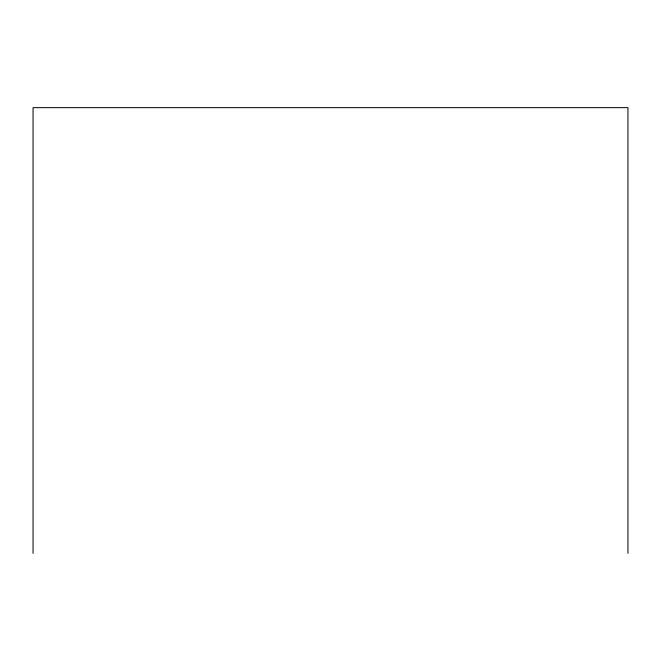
<?xml version="1.0" encoding="UTF-8"?>
<svg xmlns="http://www.w3.org/2000/svg" width="661" height="661" viewBox="0 0 661 661"><rect width="100%" height="100%" fill="white"/><g stroke="black" fill="none" stroke-linecap="round" stroke-linejoin="round"><path stroke-width="0.99" d="M627.95 553.356L627.95 107.644L33.05 107.644L33.05 553.356"/></g></svg>
